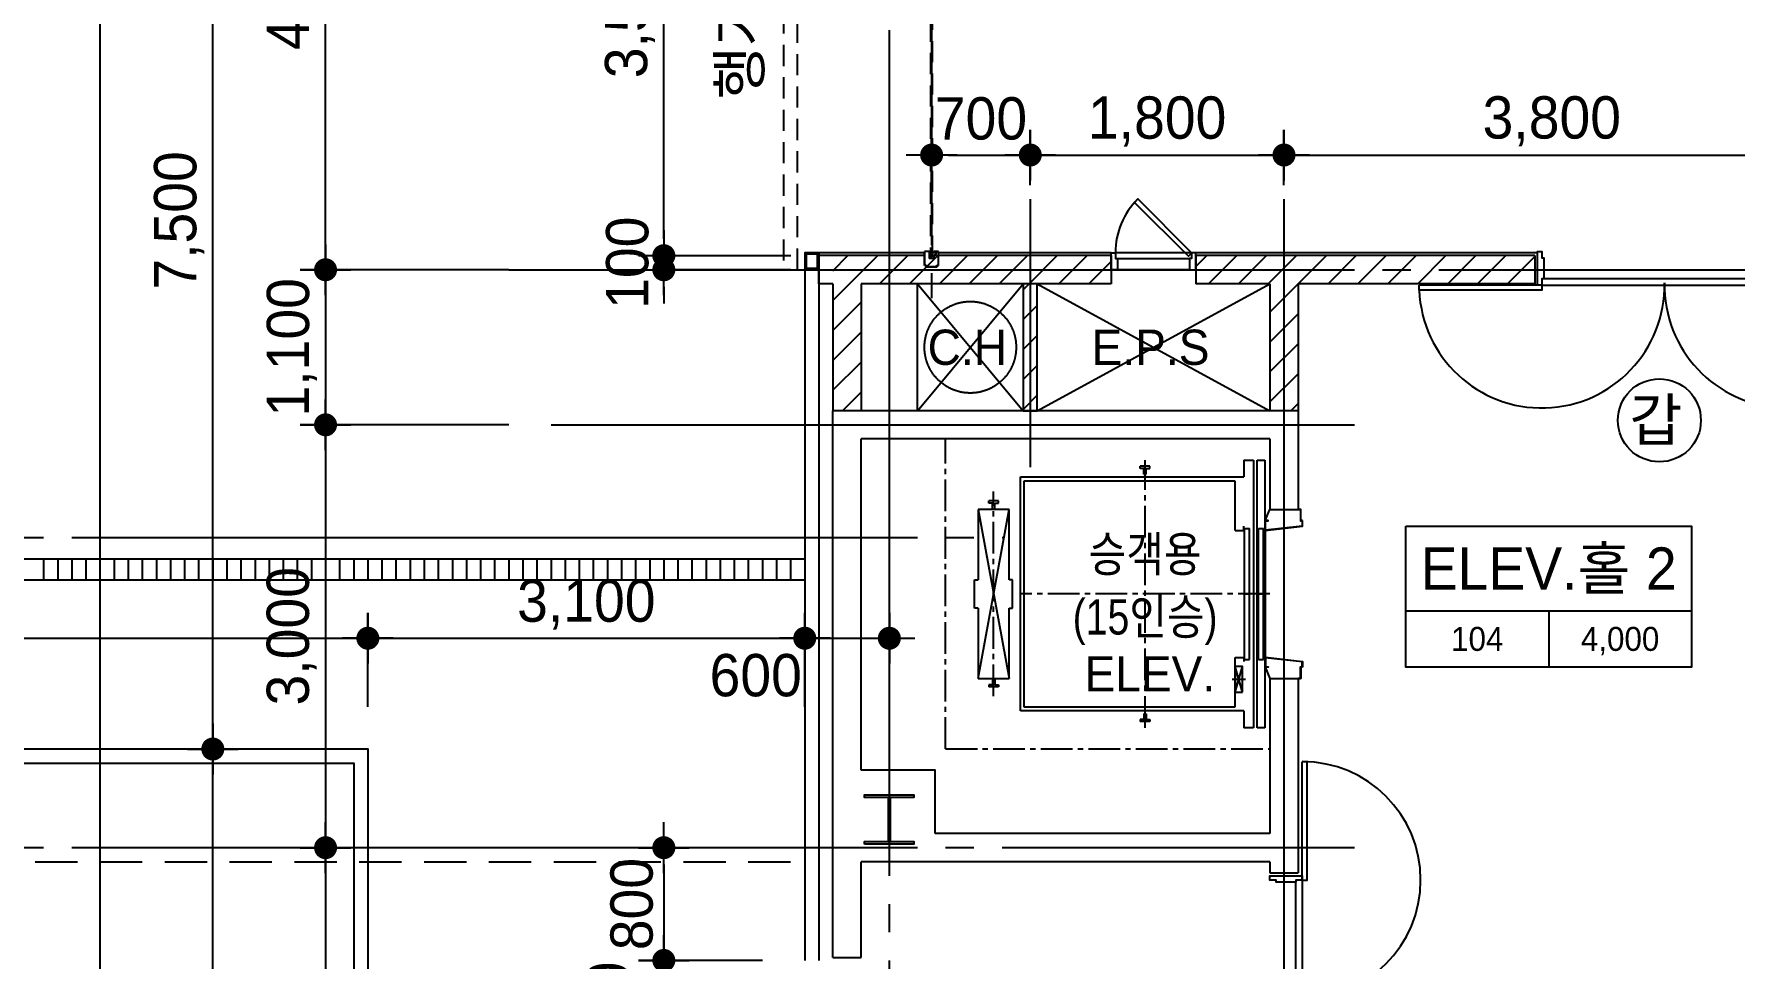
# Model space of a CAD drawing. Extents: x 13990145 to 14069640, y -1806033 to -1750552.
# Drawn here: x 13999372 to 14011440, y -1784119 to -1777556 of the extents above; entities that cross this region are included whole.
import ezdxf
from ezdxf.enums import TextEntityAlignment as Align

# ---------------------------------------------------------------- set-up
doc = ezdxf.new("R2010")
doc.units = 0
doc.header["$LTSCALE"] = 100
doc.header["$MEASUREMENT"] = 0
doc.header["$PDSIZE"] = -10
for name, pattern in [('CEN', [66, 60, -2, 2, -2]), ('CENTER2', [1.125, 0.75, -0.125, 0.125, -0.125]), ('HID', [2.3, 1.5, -0.8])]:
    doc.linetypes.add(name, pattern=pattern)
doc.layers.get('0').update_dxf_attribs({"linetype": 'CONTINUOUS'})
doc.layers.get('Defpoints').update_dxf_attribs({"linetype": 'CONTINUOUS'})
for name, color, linetype in [('0-캐노피', 6, 'CONTINUOUS'), ('4WID', 4, 'CONTINUOUS'), ('8', 8, 'CONTINUOUS'), ('CEN', 1, 'CEN'), ('COL', 2, 'CONTINUOUS'), ('col2', 3, 'CONTINUOUS'), ('DIM', 7, 'CONTINUOUS'), ('EL-1', 4, 'CONTINUOUS'), ('EL8', 8, 'CONTINUOUS'), ('elev', 7, 'CONTINUOUS'), ('FIN', 5, 'CONTINUOUS'), ('HAT', 5, 'CONTINUOUS'), ('HOISTWAY', 9, 'CONTINUOUS'), ('open-tr', 9, 'CONTINUOUS'), ('TEXT', 2, 'CONTINUOUS'), ('TEXT1', 7, 'CONTINUOUS'), ('WALL', 2, 'CONTINUOUS'), ('WALL-1', 7, 'CONTINUOUS'), ('WALLBR', 3, 'CONTINUOUS'), ('WID', 4, 'CONTINUOUS'), ('WINE', 8, 'CONTINUOUS'), ('지시선', 7, 'CONTINUOUS')]:
    doc.layers.add(name, color=color, linetype=linetype)
doc.styles.add('HY울를도M', font='HYWULM.TTF')
doc.styles.add('굴림', font='H2HDRM.TTF')
doc.dimstyles.new('DIM100', dxfattribs={"dimtxt": 300, "dimasz": 120, "dimexe": 1, "dimexo": 100, "dimgap": 60, "dimtad": 1, "dimdec": 4, "dimzin": 0, "dimdsep": 46, "dimlunit": 6, "dimtxsty": '굴림', "dimblk": 'DOTT', "dimcen": 0.09, "dimadec": 0, "dimazin": 0, "dimtfac": 1, "dimtdec": 4, "dimtofl": 0, "dimtmove": 2, "dimatfit": 2, "dimldrblk": 'DOTT', "dimfxl": 1, "dimtolj": 1, "dimtzin": 0, "dimarcsym": 0})
doc.dimstyles.new('DIM50', dxfattribs={"dimscale": 50, "dimtxt": 3, "dimasz": 1.2, "dimexe": 1, "dimexo": 1, "dimgap": 0.6, "dimtad": 1, "dimdec": 4, "dimzin": 0, "dimdsep": 46, "dimlunit": 6, "dimtxsty": '굴림', "dimblk": 'DOTT', "dimcen": 0.09, "dimadec": 0, "dimazin": 0, "dimtfac": 1, "dimtdec": 4, "dimtofl": 0, "dimtmove": 2, "dimatfit": 2, "dimldrblk": 'DOTT', "dimfxl": 1, "dimtolj": 1, "dimtzin": 0, "dimarcsym": 0})
pattern_1 = [(45, (1315193.02, -3034316.96), (-106.0660172, 106.0660172), [])]

# ---------------------------------------------------------------- blocks, each defined once
blk = doc.blocks.new('DOTT')
for p, q in [((0, 1.5), (0, -1.5)), ((-1.5, 0), (1.5, 0))]:
    blk.add_line(p, q)
at = {"color": 6, "const_width": 0.68}
blk.add_lwpolyline([(-0.34, 0, 1), (0.34, 0, 1)], format="xyb", close=True, dxfattribs=at)
blk = doc.blocks.new('*D36')
at = {"layer": 'Defpoints', "color": 0, "lineweight": -3}
for p in [(13999840, -1760129), (14003040, -1760129), (14003040, -1793629)]:
    blk.add_point(p, dxfattribs=at)
at = {"layer": 'DIM', "color": 7, "lineweight": -2}
for p, q in [((14002740, -1760129), (13999740, -1760129)), ((13999840, -1793509), (13999840, -1760249)), ((14002740, -1793629), (13999740, -1793629))]:
    blk.add_line(p, q, dxfattribs=at)
at = {"layer": 'DIM', "color": 7, "lineweight": -2, "xscale": 120, "yscale": 120, "zscale": 120}
for p, rotation in [((13999840, -1760129), 90), ((13999840, -1793629), 270)]:
    blk.add_blockref('DOTT', p, dxfattribs=dict(at, rotation=rotation))
at = {"layer": 'DIM', "color": 3, "insert": (13999600, -1776879), "char_height": 300, "attachment_point": 5, "rotation": 90, "style": '굴림'}
blk.add_mtext('\\A1;33,500', dxfattribs=at)
blk = doc.blocks.new('*D40')
at = {"layer": 'Defpoints', "color": 0, "lineweight": -3}
for p in [(14000640, -1775129), (14003040, -1775129), (14001740, -1782629)]:
    blk.add_point(p, dxfattribs=at)
at = {"layer": 'DIM', "color": 7, "lineweight": -2}
for p, q in [((14002740, -1775129), (14000540, -1775129)), ((14000640, -1782509), (14000640, -1775249)), ((14001440, -1782629), (14000540, -1782629))]:
    blk.add_line(p, q, dxfattribs=at)
at = {"layer": 'DIM', "color": 7, "lineweight": -2, "xscale": 120, "yscale": 120, "zscale": 120}
for p, rotation in [((14000640, -1775129), 90), ((14000640, -1782629), 270)]:
    blk.add_blockref('DOTT', p, dxfattribs=dict(at, rotation=rotation))
at = {"layer": 'DIM', "color": 3, "insert": (14000401, -1778879), "char_height": 300, "attachment_point": 5, "rotation": 90, "style": '굴림'}
blk.add_mtext('\\A1;7,500', dxfattribs=at)
blk = doc.blocks.new('*D42')
at = {"layer": 'Defpoints', "color": 0, "lineweight": -3}
for p in [(14003040, -1783329), (14001440, -1787629), (14001740, -1787629)]:
    blk.add_point(p, dxfattribs=at)
at = {"layer": 'DIM', "color": 7, "lineweight": -2}
for p, q in [((14002740, -1783329), (14001340, -1783329)), ((14001440, -1783449), (14001440, -1787509)), ((14001440, -1787629), (14001340, -1787629))]:
    blk.add_line(p, q, dxfattribs=at)
at = {"layer": 'DIM', "color": 7, "lineweight": -2, "xscale": 120, "yscale": 120, "zscale": 120}
for p, rotation in [((14001440, -1783329), 90), ((14001440, -1787629), 270)]:
    blk.add_blockref('DOTT', p, dxfattribs=dict(at, rotation=rotation))
at = {"layer": 'DIM', "color": 3, "insert": (14001200, -1785479), "char_height": 300, "attachment_point": 5, "rotation": 90, "style": '굴림'}
blk.add_mtext('\\A1;4,300', dxfattribs=at)
blk = doc.blocks.new('*D47')
at = {"layer": 'Defpoints', "color": 0, "lineweight": -3}
for p in [(14003040, -1780329), (14001440, -1783329), (14003040, -1783329)]:
    blk.add_point(p, dxfattribs=at)
at = {"layer": 'DIM', "color": 7, "lineweight": -2}
for p, q in [((14002740, -1780329), (14001340, -1780329)), ((14001440, -1780449), (14001440, -1783209)), ((14002740, -1783329), (14001340, -1783329))]:
    blk.add_line(p, q, dxfattribs=at)
at = {"layer": 'DIM', "color": 7, "lineweight": -2, "xscale": 120, "yscale": 120, "zscale": 120}
for p, rotation in [((14001440, -1780329), 90), ((14001440, -1783329), 270)]:
    blk.add_blockref('DOTT', p, dxfattribs=dict(at, rotation=rotation))
at = {"layer": 'DIM', "color": 3, "insert": (14001200, -1781829), "char_height": 300, "attachment_point": 5, "rotation": 90, "style": '굴림'}
blk.add_mtext('\\A1;3,000', dxfattribs=at)
blk = doc.blocks.new('*D67')
at = {"layer": 'Defpoints', "color": 0, "lineweight": -3}
for p in [(14001440, -1775129), (14003040, -1775129), (14003040, -1779229)]:
    blk.add_point(p, dxfattribs=at)
at = {"layer": 'DIM', "color": 7, "lineweight": -2}
for p, q in [((14002740, -1775129), (14001340, -1775129)), ((14001440, -1779109), (14001440, -1775249)), ((14002740, -1779229), (14001340, -1779229))]:
    blk.add_line(p, q, dxfattribs=at)
at = {"layer": 'DIM', "color": 7, "lineweight": -2, "xscale": 120, "yscale": 120, "zscale": 120}
for p, rotation in [((14001440, -1775129), 90), ((14001440, -1779229), 270)]:
    blk.add_blockref('DOTT', p, dxfattribs=dict(at, rotation=rotation))
at = {"layer": 'DIM', "color": 3, "insert": (14001201, -1777179), "char_height": 300, "attachment_point": 5, "rotation": 90, "style": '굴림'}
blk.add_mtext('\\A1;4,100', dxfattribs=at)
blk = doc.blocks.new('*D68')
at = {"layer": 'Defpoints', "color": 0, "lineweight": -3}
for p in [(14003040, -1779229), (14001440, -1780329), (14003040, -1780329)]:
    blk.add_point(p, dxfattribs=at)
at = {"layer": 'DIM', "color": 7, "lineweight": -2}
for p, q in [((14002740, -1779229), (14001340, -1779229)), ((14001440, -1779349), (14001440, -1780209)), ((14002740, -1780329), (14001340, -1780329))]:
    blk.add_line(p, q, dxfattribs=at)
at = {"layer": 'DIM', "color": 7, "lineweight": -2, "xscale": 120, "yscale": 120, "zscale": 120}
for p, rotation in [((14001440, -1779229), 90), ((14001440, -1780329), 270)]:
    blk.add_blockref('DOTT', p, dxfattribs=dict(at, rotation=rotation))
at = {"layer": 'DIM', "color": 3, "insert": (14001201, -1779779), "char_height": 300, "attachment_point": 5, "rotation": 90, "style": '굴림'}
blk.add_mtext('\\A1;1,100', dxfattribs=at)
blk = doc.blocks.new('승객용15인승')
at = {"layer": 'elev', "color": 4, "ltscale": 5}
for p, q in [((-90, -1550), (-90, 350)), ((-90, 350), (-35, 350)), ((-35, 350), (-35, -600)), ((-80, -1065), (-80, -135)), ((-80, -135), (-45, -135)), ((-45, -1065), (-45, -135)), ((-90, -600), (-45, -600)), ((-35, -600), (-35, -1550)), ((-80, -1065), (-45, -1065)), ((-35, -1550), (-90, -1550))]:
    blk.add_line(p, q, dxfattribs=at)
at = {"layer": 'elev', "color": 8, "ltscale": 5}
for p, q in [((-1994, 44), (-1994, 60)), ((-1926, 60), (-1994, 60)), ((-1968, 44), (-1994, 44)), ((-1968, 0), (-1968, 44)), ((-1952, 0), (-1952, 44)), ((-1952, 44), (-1926, 44)), ((-1926, 44), (-1926, 60)), ((-2070, 0), (-1850, -1200)), ((-2070, -1200), (-1850, 0)), ((-2070, 0), (-2070, -500)), ((-1850, 0), (-2070, 0)), ((-1850, -500), (-1850, 0)), ((-2095, -700), (-2095, -500)), ((-2095, -500), (-2070, -500)), ((-1825, -500), (-1850, -500)), ((-1825, -700), (-1825, -500)), ((-2070, -700), (-2095, -700)), ((-2070, -700), (-2070, -1200)), ((-1850, -1200), (-1850, -700)), ((-1850, -700), (-1825, -700)), ((-2070, -1200), (-1850, -1200)), ((-1968, -1200), (-1968, -1244)), ((-1952, -1200), (-1952, -1244)), ((-1994, -1244), (-1994, -1260)), ((-1968, -1244), (-1994, -1244)), ((-1926, -1260), (-1994, -1260)), ((-1952, -1244), (-1926, -1244)), ((-1926, -1244), (-1926, -1260))]:
    blk.add_line(p, q, dxfattribs=at)
at = {"layer": 'HOISTWAY', "ltscale": 5}
for p, q in [((-919, 290), (-919, 306)), ((-851, 306), (-919, 306)), ((-893, 290), (-919, 290)), ((-893, 250), (-893, 290)), ((-893, 250), (-877, 250)), ((-877, 290), (-851, 290)), ((-877, 250), (-877, 290)), ((-851, 290), (-851, 306)), ((-185, 350), (-185, 230)), ((-185, 350), (-115, 350)), ((-115, 350), (-115, -1550)), ((-1770, 230), (-185, 230)), ((-1770, -1430), (-1770, 230)), ((-245, 200), (-1745, 200)), ((-1745, 200), (-1745, -1400)), ((-245, -150), (-245, 200)), ((-185, -150), (-185, -120)), ((-245, -150), (-185, -150)), ((-180, -1065), (-180, -135)), ((-180, -135), (-145, -135)), ((-145, -1065), (-145, -135)), ((-180, -600), (-145, -600)), ((-245, -1400), (-245, -1050)), ((-245, -1050), (-185, -1050)), ((-185, -1050), (-185, -1080)), ((-180, -1065), (-145, -1065)), ((-185, -1430), (-1770, -1430)), ((-1745, -1400), (-245, -1400)), ((-185, -1430), (-185, -1550)), ((-893, -1490), (-919, -1490)), ((-919, -1490), (-919, -1506)), ((-851, -1506), (-919, -1506)), ((-893, -1450), (-877, -1450)), ((-893, -1450), (-893, -1490)), ((-877, -1450), (-877, -1490)), ((-877, -1490), (-851, -1490)), ((-851, -1490), (-851, -1506)), ((-115, -1550), (-185, -1550))]:
    blk.add_line(p, q, dxfattribs=at)
at = {"layer": 'HOISTWAY', "color": 1, "linetype": 'CENTER2', "ltscale": 3}
for p, q in [((-885, -1550), (-885, 350)), ((-1960, -1326), (-1960, 127)), ((0, -600), (-1770, -600))]:
    blk.add_line(p, q, dxfattribs=at)
at = {"layer": 'HOISTWAY', "ltscale": 200}
for p, q in [((-268, -1206), (-172, -1206)), ((-245, -1296), (-195, -1116)), ((-195, -1296), (-245, -1116))]:
    blk.add_line(p, q, dxfattribs=at)
at = {"layer": 'HOISTWAY'}
blk.add_lwpolyline([(-195, -1296), (-195, -1116), (-245, -1116), (-245, -1296)], close=True, dxfattribs=at)
blk = doc.blocks.new('TT1')
at = {"layer": 'TEXT1'}
for p, q in [((-1013, -600), (1013, -600)), ((0, -600), (0, -1000))]:
    blk.add_line(p, q, dxfattribs=at)
blk.add_lwpolyline([(-1013, 0), (1013, 0), (1013, -1000), (-1013, -1000)], close=True, dxfattribs=at)
blk = doc.blocks.new('*D119')
at = {"layer": 'Defpoints', "color": 0, "lineweight": -3, "ltscale": 3}
for p in [(14003840, -1775629), (14004840, -1775629), (14004840, -1779129)]:
    blk.add_point(p, dxfattribs=at)
at = {"layer": 'DIM', "color": 7, "lineweight": -2, "ltscale": 3}
for p, q in [((14004740, -1775629), (14003839, -1775629)), ((14003840, -1779009), (14003840, -1775749)), ((14004740, -1779129), (14003839, -1779129))]:
    blk.add_line(p, q, dxfattribs=at)
at = {"layer": 'DIM', "color": 7, "lineweight": -2, "ltscale": 3, "xscale": 120, "yscale": 120, "zscale": 120}
for p, rotation in [((14003840, -1775629), 90), ((14003840, -1779129), 270)]:
    blk.add_blockref('DOTT', p, dxfattribs=dict(at, rotation=rotation))
at = {"layer": 'DIM', "color": 3, "ltscale": 3, "insert": (14003600, -1777379), "char_height": 300, "attachment_point": 5, "rotation": 90, "style": '굴림'}
blk.add_mtext('\\A1;3,500', dxfattribs=at)
blk = doc.blocks.new('*D120')
at = {"layer": 'Defpoints', "color": 0, "lineweight": -3, "ltscale": 3}
for p in [(14003840, -1779129), (14004840, -1779129), (14004840, -1779229)]:
    blk.add_point(p, dxfattribs=at)
at = {"layer": 'DIM', "color": 7, "lineweight": -2, "ltscale": 3}
for p, q in [((14003840, -1779009), (14003840, -1778889)), ((14004740, -1779129), (14003839, -1779129)), ((14004740, -1779229), (14003839, -1779229)), ((14003840, -1779349), (14003840, -1779469))]:
    blk.add_line(p, q, dxfattribs=at)
at = {"layer": 'DIM', "color": 7, "lineweight": -2, "ltscale": 3, "xscale": 120, "yscale": 120, "zscale": 120}
for p, rotation in [((14003840, -1779129), 270), ((14003840, -1779229), 90)]:
    blk.add_blockref('DOTT', p, dxfattribs=dict(at, rotation=rotation))
at = {"layer": 'DIM', "color": 3, "ltscale": 3, "insert": (14003582, -1779179), "char_height": 300, "attachment_point": 5, "rotation": 90, "style": '굴림'}
blk.add_mtext('\\A1;100', dxfattribs=at)
blk = doc.blocks.new('*D122')
at = {"layer": 'Defpoints', "color": 0, "lineweight": -3}
for p in [(14004840, -1784129), (14003840, -1785129), (14004840, -1785129)]:
    blk.add_point(p, dxfattribs=at)
at = {"layer": 'DIM', "color": 7, "lineweight": -2}
for p, q in [((14004540, -1784129), (14003740, -1784129)), ((14003840, -1784249), (14003840, -1785009)), ((14004540, -1785129), (14003740, -1785129))]:
    blk.add_line(p, q, dxfattribs=at)
at = {"layer": 'DIM', "color": 7, "lineweight": -2, "xscale": 120, "yscale": 120, "zscale": 120}
for p, rotation in [((14003840, -1784129), 90), ((14003840, -1785129), 270)]:
    blk.add_blockref('DOTT', p, dxfattribs=dict(at, rotation=rotation))
at = {"layer": 'DIM', "color": 3, "insert": (14003471, -1784629), "char_height": 300, "attachment_point": 5, "rotation": 90, "style": '굴림'}
blk.add_mtext('\\A1;1,000', dxfattribs=at)
blk = doc.blocks.new('*D126')
at = {"layer": 'Defpoints', "color": 0, "lineweight": -3}
for p in [(14004840, -1783329), (14003840, -1784129), (14004840, -1784129)]:
    blk.add_point(p, dxfattribs=at)
at = {"layer": 'DIM', "color": 7, "lineweight": -2}
for p, q in [((14004540, -1783329), (14003740, -1783329)), ((14003840, -1783449), (14003840, -1784009)), ((14004540, -1784129), (14003740, -1784129))]:
    blk.add_line(p, q, dxfattribs=at)
at = {"layer": 'DIM', "color": 7, "lineweight": -2, "xscale": 120, "yscale": 120, "zscale": 120}
for p, rotation in [((14003840, -1783329), 90), ((14003840, -1784129), 270)]:
    blk.add_blockref('DOTT', p, dxfattribs=dict(at, rotation=rotation))
at = {"layer": 'DIM', "color": 3, "insert": (14003613, -1783729), "char_height": 300, "attachment_point": 5, "rotation": 90, "style": '굴림'}
blk.add_mtext('\\A1;800', dxfattribs=at)
blk = doc.blocks.new('*D146')
at = {"layer": 'Defpoints', "color": 0, "lineweight": -3, "ltscale": 3}
for p in [(14006440, -1778415), (14005740, -1778729), (14006440, -1778729)]:
    blk.add_point(p, dxfattribs=at)
at = {"layer": 'DIM', "color": 7, "lineweight": -2, "ltscale": 3}
for p, q in [((14005740, -1778629), (14005740, -1778414)), ((14005860, -1778415), (14006320, -1778415)), ((14006440, -1778629), (14006440, -1778414))]:
    blk.add_line(p, q, dxfattribs=at)
at = {"layer": 'DIM', "color": 7, "lineweight": -2, "ltscale": 3, "xscale": 120, "yscale": 120, "zscale": 120, "rotation": 180}
blk.add_blockref('DOTT', (14005740, -1778415), dxfattribs=at)
at = {"layer": 'DIM', "color": 7, "lineweight": -2, "ltscale": 3, "xscale": 120, "yscale": 120, "zscale": 120}
blk.add_blockref('DOTT', (14006440, -1778415), dxfattribs=at)
at = {"layer": 'DIM', "color": 3, "ltscale": 3, "insert": (14006090, -1778157), "char_height": 300, "attachment_point": 5, "style": '굴림'}
blk.add_mtext('\\A1;700', dxfattribs=at)
blk = doc.blocks.new('*D147')
at = {"layer": 'Defpoints', "color": 0, "lineweight": -3, "ltscale": 3}
for p in [(14008240, -1778415), (14006440, -1778729), (14008240, -1778729)]:
    blk.add_point(p, dxfattribs=at)
at = {"layer": 'DIM', "color": 7, "lineweight": -2, "ltscale": 3}
for p, q in [((14006440, -1778629), (14006440, -1778414)), ((14006560, -1778415), (14008120, -1778415)), ((14008240, -1778629), (14008240, -1778414))]:
    blk.add_line(p, q, dxfattribs=at)
at = {"layer": 'DIM', "color": 7, "lineweight": -2, "ltscale": 3, "xscale": 120, "yscale": 120, "zscale": 120, "rotation": 180}
blk.add_blockref('DOTT', (14006440, -1778415), dxfattribs=at)
at = {"layer": 'DIM', "color": 7, "lineweight": -2, "ltscale": 3, "xscale": 120, "yscale": 120, "zscale": 120}
blk.add_blockref('DOTT', (14008240, -1778415), dxfattribs=at)
at = {"layer": 'DIM', "color": 3, "ltscale": 3, "insert": (14007340, -1778177), "char_height": 300, "attachment_point": 5, "style": '굴림'}
blk.add_mtext('\\A1;1,800', dxfattribs=at)
blk = doc.blocks.new('D600')
at = {"layer": 'WID'}
for p, q in [((0, -255), (0, 255)), ((80, 255), (80, -255)), ((120, -270), (120, 270))]:
    blk.add_line(p, q, dxfattribs=at)
for points in [[(90, 300), (120, 300), (120, 270), (80, 270), (80, 255), (0, 255), (0, 270), (0, 270), (0, 300), (90, 300)], [(120, -270), (97, -247), (478, 135), (502, 112)], [(90, -300), (120, -300), (120, -270), (80, -270), (80, -255), (0, -255), (0, -270), (0, -270), (0, -300), (90, -300)]]:
    blk.add_lwpolyline(points, dxfattribs=at)
blk.add_lwpolyline([(120, -270), (502, 112, 0.198912), (120, 270, 0.198912)], format="xyb", dxfattribs=at)
blk = doc.blocks.new('*D192')
at = {"layer": 'Defpoints', "color": 0, "lineweight": -3, "ltscale": 3}
for p in [(14012040, -1778415), (14008240, -1778729), (14012040, -1778729)]:
    blk.add_point(p, dxfattribs=at)
at = {"layer": 'DIM', "color": 7, "lineweight": -2, "ltscale": 3}
for p, q in [((14008240, -1778629), (14008240, -1778414)), ((14008360, -1778415), (14011920, -1778415)), ((14012040, -1778629), (14012040, -1778414))]:
    blk.add_line(p, q, dxfattribs=at)
at = {"layer": 'DIM', "color": 7, "lineweight": -2, "ltscale": 3, "xscale": 120, "yscale": 120, "zscale": 120, "rotation": 180}
blk.add_blockref('DOTT', (14008240, -1778415), dxfattribs=at)
at = {"layer": 'DIM', "color": 7, "lineweight": -2, "ltscale": 3, "xscale": 120, "yscale": 120, "zscale": 120}
blk.add_blockref('DOTT', (14012040, -1778415), dxfattribs=at)
at = {"layer": 'DIM', "color": 3, "ltscale": 3, "insert": (14010140, -1778176), "char_height": 300, "attachment_point": 5, "style": '굴림'}
blk.add_mtext('\\A1;3,800', dxfattribs=at)
blk = doc.blocks.new('*D255')
at = {"layer": 'Defpoints', "color": 0, "lineweight": -3}
for p in [(14000640, -1782629), (14001740, -1782629), (14001620, -1787629)]:
    blk.add_point(p, dxfattribs=at)
at = {"layer": 'DIM', "color": 7, "lineweight": -2}
for p, q in [((14001440, -1782629), (14000540, -1782629)), ((14000640, -1787509), (14000640, -1782749)), ((14001320, -1787629), (14000540, -1787629))]:
    blk.add_line(p, q, dxfattribs=at)
at = {"layer": 'DIM', "color": 7, "lineweight": -2, "xscale": 120, "yscale": 120, "zscale": 120}
for p, rotation in [((14000640, -1782629), 90), ((14000640, -1787629), 270)]:
    blk.add_blockref('DOTT', p, dxfattribs=dict(at, rotation=rotation))
at = {"layer": 'DIM', "color": 3, "insert": (14000401, -1785129), "char_height": 300, "attachment_point": 5, "rotation": 90, "style": '굴림'}
blk.add_mtext('\\A1;5,000', dxfattribs=at)
blk = doc.blocks.new('*D256')
at = {"layer": 'Defpoints', "color": 0, "lineweight": -3}
for p in [(14001740, -1781843), (13993040, -1781880), (14001740, -1782629)]:
    blk.add_point(p, dxfattribs=at)
at = {"layer": 'DIM', "color": 7, "lineweight": -2}
for p, q in [((13993040, -1781580), (13993040, -1781743)), ((13993160, -1781843), (14001620, -1781843)), ((14001740, -1782329), (14001740, -1781743))]:
    blk.add_line(p, q, dxfattribs=at)
at = {"layer": 'DIM', "color": 7, "lineweight": -2, "xscale": 120, "yscale": 120, "zscale": 120, "rotation": 180}
blk.add_blockref('DOTT', (13993040, -1781843), dxfattribs=at)
at = {"layer": 'DIM', "color": 7, "lineweight": -2, "xscale": 120, "yscale": 120, "zscale": 120}
blk.add_blockref('DOTT', (14001740, -1781843), dxfattribs=at)
at = {"layer": 'DIM', "color": 3, "insert": (13997390, -1781604), "char_height": 300, "attachment_point": 5, "style": '굴림'}
blk.add_mtext('\\A1;8,700', dxfattribs=at)
blk = doc.blocks.new('*D257')
at = {"layer": 'Defpoints', "color": 0, "lineweight": -3}
for p in [(14004840, -1781843), (14001740, -1782629), (14004840, -1782629)]:
    blk.add_point(p, dxfattribs=at)
at = {"layer": 'DIM', "color": 7, "lineweight": -2}
for p, q in [((14001740, -1782329), (14001740, -1781743)), ((14001860, -1781843), (14004720, -1781843)), ((14004840, -1782329), (14004840, -1781743))]:
    blk.add_line(p, q, dxfattribs=at)
at = {"layer": 'DIM', "color": 7, "lineweight": -2, "xscale": 120, "yscale": 120, "zscale": 120, "rotation": 180}
blk.add_blockref('DOTT', (14001740, -1781843), dxfattribs=at)
at = {"layer": 'DIM', "color": 7, "lineweight": -2, "xscale": 120, "yscale": 120, "zscale": 120}
blk.add_blockref('DOTT', (14004840, -1781843), dxfattribs=at)
at = {"layer": 'DIM', "color": 3, "insert": (14003290, -1781604), "char_height": 300, "attachment_point": 5, "style": '굴림'}
blk.add_mtext('\\A1;3,100', dxfattribs=at)
blk = doc.blocks.new('*D258')
at = {"layer": 'Defpoints', "color": 0, "lineweight": -3}
for p in [(14005440, -1781843), (14004840, -1782329), (14005440, -1782629)]:
    blk.add_point(p, dxfattribs=at)
at = {"layer": 'DIM', "color": 7, "lineweight": -2}
for p, q in [((14004840, -1782029), (14004840, -1781743)), ((14004960, -1781843), (14005320, -1781843)), ((14005440, -1782329), (14005440, -1781743))]:
    blk.add_line(p, q, dxfattribs=at)
at = {"layer": 'DIM', "color": 7, "lineweight": -2, "xscale": 120, "yscale": 120, "zscale": 120, "rotation": 180}
blk.add_blockref('DOTT', (14004840, -1781843), dxfattribs=at)
at = {"layer": 'DIM', "color": 7, "lineweight": -2, "xscale": 120, "yscale": 120, "zscale": 120}
blk.add_blockref('DOTT', (14005440, -1781843), dxfattribs=at)
at = {"layer": 'DIM', "color": 3, "insert": (14004492, -1782107), "char_height": 300, "attachment_point": 5, "style": '굴림'}
blk.add_mtext('\\A1;600', dxfattribs=at)

msp = doc.modelspace()

# ---------------------------------------------------------------- hatches: boundary and pattern name
at = {"layer": 'HAT', "lineweight": -3, "ltscale": 200}
h = msp.add_hatch(dxfattribs=at)
h.set_pattern_fill('_USER,N', color=256, scale=150, angle=45, style=0, pattern_type=0)
h.set_pattern_definition(pattern_1)
h.paths.add_polyline_path([(14005039.53431, -1779128.57588), (14007014.53431, -1779128.57588), (14007014.53431, -1779328.57588), (14005239.53431, -1779328.57588), (14005239.53431, -1780228.57588), (14005039.53431, -1780228.57588), (14005039.53431, -1779128.57588)])
h = msp.add_hatch(dxfattribs=at)
h.set_pattern_fill('_USER,N', color=256, scale=150, angle=45, style=0, pattern_type=0)
h.set_pattern_definition(pattern_1)
h.paths.add_polyline_path([(14007614.53431, -1779128.57588), (14007614.53431, -1779328.57588), (14008139.53431, -1779328.57588), (14008139.53431, -1780228.57588), (14008339.53431, -1780228.57588), (14008339.53431, -1779328.57588), (14010019.53431, -1779328.57588), (14010019.53431, -1779128.57588)])
h = msp.add_hatch(dxfattribs=at)
h.set_pattern_fill('_USER,N', color=256, scale=150, angle=45, style=0, pattern_type=0)
h.set_pattern_definition(pattern_1)
h.paths.add_polyline_path([(14006389.53431, -1780228.57588), (14006489.53431, -1780228.57588), (14006489.53431, -1779328.57588), (14006389.53431, -1779328.57588)])

# ---------------------------------------------------------------- linework, layer by layer
at = {"layer": '0-캐노피', "color": 6, "linetype": 'HID', "ltscale": 2}
msp.add_line((13992939.53431, -1783428.57588), (14004839.53431, -1783428.57588), dxfattribs=at)
at = {"layer": '4WID', "lineweight": -3, "ltscale": 200}
for p, q in [((13999439.53431, -1781278.57588), (13999439.53431, -1781428.57588)), ((13999539.53431, -1781278.57588), (13999539.53431, -1781428.57588)), ((13999539.53431, -1781278.57588), (13999539.53431, -1781428.57588)), ((13999639.53431, -1781278.57588), (13999639.53431, -1781428.57588)), ((13999739.53431, -1781278.57588), (13999739.53431, -1781428.57588)), ((13999839.53431, -1781278.57588), (13999839.53431, -1781428.57588)), ((13999939.53431, -1781278.57588), (13999939.53431, -1781428.57588)), ((14000039.53431, -1781278.57588), (14000039.53431, -1781428.57588)), ((14000139.53431, -1781278.57588), (14000139.53431, -1781428.57588)), ((14000239.53431, -1781278.57588), (14000239.53431, -1781428.57588)), ((14000239.53431, -1781278.57588), (14000239.53431, -1781428.57588)), ((14000339.53431, -1781278.57588), (14000339.53431, -1781428.57588)), ((14000339.53431, -1781278.57588), (14000339.53431, -1781428.57588)), ((14000439.53431, -1781278.57588), (14000439.53431, -1781428.57588)), ((14000539.53431, -1781278.57588), (14000539.53431, -1781428.57588)), ((14000639.53431, -1781278.57588), (14000639.53431, -1781428.57588)), ((14000639.53431, -1781278.57588), (14000639.53431, -1781428.57588)), ((14000739.53431, -1781278.57588), (14000739.53431, -1781428.57588)), ((14000839.53431, -1781278.57588), (14000839.53431, -1781428.57588)), ((14000939.53431, -1781278.57588), (14000939.53431, -1781428.57588)), ((14001039.53431, -1781278.57588), (14001039.53431, -1781428.57588)), ((14001139.53431, -1781278.57588), (14001139.53431, -1781428.57588)), ((14001239.53431, -1781278.57588), (14001239.53431, -1781428.57588)), ((14001339.53431, -1781278.57588), (14001339.53431, -1781428.57588)), ((14001339.53431, -1781278.57588), (14001339.53431, -1781428.57588)), ((14001439.53431, -1781278.57588), (14001439.53431, -1781428.57588)), ((14001439.53431, -1781278.57588), (14001439.53431, -1781428.57588)), ((14001539.53431, -1781278.57588), (14001539.53431, -1781428.57588)), ((14001639.53431, -1781278.57588), (14001639.53431, -1781428.57588)), ((14001739.53431, -1781278.57588), (14001739.53431, -1781428.57588)), ((14001739.53431, -1781278.57588), (14001739.53431, -1781428.57588)), ((14001839.53431, -1781278.57588), (14001839.53431, -1781428.57588)), ((14001939.53431, -1781278.57588), (14001939.53431, -1781428.57588)), ((14002039.53431, -1781278.57588), (14002039.53431, -1781428.57588)), ((14002139.53431, -1781278.57588), (14002139.53431, -1781428.57588)), ((14002239.53431, -1781278.57588), (14002239.53431, -1781428.57588)), ((14002339.53431, -1781278.57588), (14002339.53431, -1781428.57588)), ((14002439.53431, -1781278.57588), (14002439.53431, -1781428.57588)), ((14002439.53431, -1781278.57588), (14002439.53431, -1781428.57588)), ((14002539.53431, -1781278.57588), (14002539.53431, -1781428.57588)), ((14002539.53431, -1781278.57588), (14002539.53431, -1781428.57588)), ((14002639.53431, -1781278.57588), (14002639.53431, -1781428.57588)), ((14002739.53431, -1781278.57588), (14002739.53431, -1781428.57588)), ((14002839.53431, -1781278.57588), (14002839.53431, -1781428.57588)), ((14002839.53431, -1781278.57588), (14002839.53431, -1781428.57588)), ((14002939.53431, -1781278.57588), (14002939.53431, -1781428.57588)), ((14003039.53431, -1781278.57588), (14003039.53431, -1781428.57588)), ((14003139.53431, -1781278.57588), (14003139.53431, -1781428.57588)), ((14003239.53431, -1781278.57588), (14003239.53431, -1781428.57588)), ((14003339.53431, -1781278.57588), (14003339.53431, -1781428.57588)), ((14003439.53431, -1781278.57588), (14003439.53431, -1781428.57588)), ((14003539.53431, -1781278.57588), (14003539.53431, -1781428.57588)), ((14003539.53431, -1781278.57588), (14003539.53431, -1781428.57588)), ((14003639.53431, -1781278.57588), (14003639.53431, -1781428.57588)), ((14003639.53431, -1781278.57588), (14003639.53431, -1781428.57588)), ((14003739.53431, -1781278.57588), (14003739.53431, -1781428.57588)), ((14003839.53431, -1781278.57588), (14003839.53431, -1781428.57588)), ((14003939.53431, -1781278.57588), (14003939.53431, -1781428.57588)), ((14003939.53431, -1781278.57588), (14003939.53431, -1781428.57588)), ((14004039.53431, -1781278.57588), (14004039.53431, -1781428.57588)), ((14004139.53431, -1781278.57588), (14004139.53431, -1781428.57588)), ((14004239.53431, -1781278.57588), (14004239.53431, -1781428.57588)), ((14004339.53431, -1781278.57588), (14004339.53431, -1781428.57588)), ((14004439.53431, -1781278.57588), (14004439.53431, -1781428.57588)), ((14004539.53431, -1781278.57588), (14004539.53431, -1781428.57588)), ((14004639.53431, -1781278.57588), (14004639.53431, -1781428.57588)), ((14004639.53431, -1781278.57588), (14004639.53431, -1781428.57588)), ((14004739.53431, -1781278.57588), (14004739.53431, -1781428.57588)), ((14004839.53431, -1781278.57588), (14004839.53431, -1781428.57588))]:
    msp.add_line(p, q, dxfattribs=at)
for points in [[(14004939.53431, -1779108.57588), (14004839.53431, -1779108.57588), (14004839.53431, -1779228.57588), (14004939.53431, -1779228.57588)], [(14004929.53431, -1779118.57588), (14004849.53431, -1779118.57588), (14004849.53431, -1779218.57588), (14004929.53431, -1779218.57588)]]:
    msp.add_lwpolyline(points, close=True, dxfattribs=at)
msp.add_lwpolyline([(13993039.53431, -1782628.57588), (14001739.53431, -1782628.57588), (14001739.53431, -1787628.57588)], dxfattribs=at)
at = {"layer": '4WID', "color": 9, "lineweight": -3, "ltscale": 200}
msp.add_lwpolyline([(13993039.53431, -1782628.57588), (13993039.53431, -1782728.57588), (14001639.53431, -1782728.57588), (14001639.53431, -1787628.57588), (14001739.53431, -1787628.57588)], dxfattribs=at)
at = {"layer": '8'}
for p, q in [((14008106.53431, -1781078.57588), (14008106.53431, -1781978.57588)), ((14008106.53431, -1781978.57588), (14008106.53431, -1781078.57588))]:
    msp.add_line(p, q, dxfattribs=at)
at = {"layer": 'CEN', "linetype": 'CEN'}
for p, q in [((14005439.53431, -1757728.57588), (14005439.53431, -1798528.57588)), ((14005439.53431, -1757728.57588), (14005439.53431, -1797628.57588)), ((14005739.53431, -1766453.9449), (14005739.53431, -1779431.45546)), ((14006439.53431, -1778728.57588), (14006439.53431, -1780628.57588)), ((14008239.53431, -1778728.57588), (14008239.53431, -1798528.57588)), ((14002739.53431, -1779228.57588), (14015939.53431, -1779228.57588)), ((14005639.53431, -1780228.57588), (14005639.53431, -1779328.57588)), ((14005639.53431, -1780228.57588), (14006389.53431, -1779328.57588)), ((14005639.53431, -1779328.57588), (14006389.53431, -1780228.57588)), ((14006489.53431, -1780228.57588), (14008139.53431, -1779328.57588)), ((14006489.53431, -1779328.57588), (14008139.53431, -1780228.57588)), ((14003039.53431, -1780328.57588), (14008739.53431, -1780328.57588)), ((13993039.53431, -1781128.57588), (14006249.95654, -1781128.57588)), ((13993039.53431, -1783328.57588), (14008739.53431, -1783328.57588))]:
    msp.add_line(p, q, dxfattribs=at)
msp.add_circle((14006014.53431, -1779778.57588), 325, dxfattribs=at)
at = {"layer": 'COL'}
msp.add_line((14008139.53431, -1780928.57588), (14008339.53431, -1780928.57588), dxfattribs=at)
for points in [[(14005764.53431, -1783228.57588), (14005764.53431, -1782778.57588), (14005239.53431, -1782778.57588)], [(14005039.53431, -1784108.57588), (14005239.53431, -1784108.57588)]]:
    msp.add_lwpolyline(points, dxfattribs=at)
at = {"layer": 'col2'}
msp.add_lwpolyline([(14005264.53431, -1783303.57588), (14005264.53431, -1783284.57588), (14005433.53431, -1783284.57588), (14005433.53431, -1782972.57588), (14005264.53431, -1782972.57588), (14005264.53431, -1782953.57588), (14005614.53431, -1782953.57588), (14005614.53431, -1782972.57588), (14005445.53431, -1782972.57588), (14005445.53431, -1783284.57588), (14005614.53431, -1783284.57588), (14005614.53431, -1783303.57588)], close=True, dxfattribs=at)
at = {"layer": 'EL-1'}
for p, q in [((13993039.53431, -1782628.57588), (14001739.53431, -1782628.57588)), ((14001739.53431, -1782628.57588), (14001739.53431, -1793628.57588))]:
    msp.add_line(p, q, dxfattribs=at)
at = {"layer": 'EL8', "linetype": 'HID'}
for p, q in [((14005731.98933, -1775620.84266), (14005731.98933, -1779136.3091)), ((14005746.98933, -1779136.3091), (14005746.98933, -1775620.84266))]:
    msp.add_line(p, q, dxfattribs=at)
at = {"layer": 'EL8'}
for p, q in [((14005724.28933, -1779098.57588), (14005689.48933, -1779098.57588)), ((14005689.48933, -1779198.29255), (14005689.48933, -1779098.57588)), ((14005723.00933, -1779099.85588), (14005690.76933, -1779099.85588)), ((14005690.76933, -1779197.01255), (14005690.76933, -1779099.85588)), ((14005723.00933, -1779099.85588), (14005723.00933, -1779149.97255)), ((14005755.96933, -1779149.97255), (14005723.00933, -1779149.97255)), ((14005724.28933, -1779098.57588), (14005724.28933, -1779148.69255)), ((14005754.68933, -1779148.69255), (14005724.28933, -1779148.69255)), ((14005731.98933, -1779136.3091), (14005746.98933, -1779136.3091)), ((14005754.68933, -1779098.57588), (14005754.68933, -1779113.37588)), ((14005789.48933, -1779098.57588), (14005754.68933, -1779098.57588)), ((14005755.96933, -1779113.37588), (14005754.68933, -1779113.37588)), ((14005769.40933, -1779125.69536), (14005754.68933, -1779125.69536)), ((14005754.68933, -1779125.69536), (14005754.68933, -1779148.69255)), ((14005755.96933, -1779099.85588), (14005755.96933, -1779113.37588)), ((14005788.20933, -1779099.85588), (14005755.96933, -1779099.85588)), ((14005770.68933, -1779126.97536), (14005755.96933, -1779126.97536)), ((14005755.96933, -1779126.97536), (14005755.96933, -1779149.97255)), ((14005769.40933, -1779099.85588), (14005769.40933, -1779125.69536)), ((14005788.20933, -1779101.13588), (14005770.68933, -1779101.13588)), ((14005770.68933, -1779101.13588), (14005770.68933, -1779126.97536)), ((14005788.20933, -1779197.01255), (14005788.20933, -1779099.85588)), ((14005789.48933, -1779198.29255), (14005789.48933, -1779098.57588)), ((14005700.20933, -1779198.29255), (14005689.48933, -1779198.29255)), ((14005701.48933, -1779197.01255), (14005690.76933, -1779197.01255)), ((14005700.20933, -1779207.49255), (14005700.20933, -1779198.29255)), ((14005700.20933, -1779207.49255), (14005778.8593, -1779207.49255)), ((14005701.48933, -1779206.21255), (14005701.48933, -1779197.01255)), ((14005701.48933, -1779206.21255), (14005777.5793, -1779206.21255)), ((14005777.5793, -1779197.01255), (14005788.20933, -1779197.01255)), ((14005777.5793, -1779206.21255), (14005777.5793, -1779197.01255)), ((14005778.8593, -1779198.29255), (14005789.48933, -1779198.29255)), ((14005778.8593, -1779207.49255), (14005778.8593, -1779198.29255))]:
    msp.add_line(p, q, dxfattribs=at)
at = {"layer": 'EL8', "linetype": 'HID'}
msp.add_lwpolyline([(14004689.53431, -1777403.57588), (14004689.53431, -1779228.57588), (14004789.53431, -1779228.57588), (14004789.53431, -1777403.57588)], dxfattribs=at)
at = {"layer": 'elev', "color": 8, "linetype": 'CENTER2', "ltscale": 3}
for q in [(14005839.53431, -1780428.57588), (14008139.53431, -1782628.57588)]:
    msp.add_line((14005839.53431, -1782628.57588), q, dxfattribs=at)
at = {"layer": 'elev'}
for p, q in [((14008106.53431, -1781008.57588), (14008139.53431, -1780928.57588)), ((14008106.53431, -1782048.57588), (14008139.53431, -1782128.57588))]:
    msp.add_line(p, q, dxfattribs=at)
at = {"layer": 'elev', "color": 4}
for points in [[(14008371.53431, -1781008.57588), (14008359.53431, -1781008.57588), (14008359.53431, -1780928.57588), (14008339.53431, -1780928.57588), (14008339.53431, -1780928.57588), (14008357.53431, -1780928.57588), (14008357.53431, -1781010.57588), (14008369.53431, -1781010.57588), (14008369.53431, -1781046.79165), (14008108.53431, -1781076.33401), (14008108.53431, -1781010.57588), (14008126.66145, -1781010.57588), (14008126.66145, -1781008.57588), (14008106.53431, -1781008.57588), (14008106.53431, -1781078.57588), (14008371.53431, -1781048.57588)], [(14008371.53431, -1782048.57588), (14008359.53431, -1782048.57588), (14008359.53431, -1782128.57588), (14008339.53431, -1782128.57588), (14008339.53431, -1782128.57588), (14008357.53431, -1782128.57588), (14008357.53431, -1782046.57588), (14008369.53431, -1782046.57588), (14008369.53431, -1782010.36011), (14008108.53431, -1781980.81775), (14008108.53431, -1782046.57588), (14008126.66145, -1782046.57588), (14008126.66145, -1782048.57588), (14008106.53431, -1782048.57588), (14008106.53431, -1781978.57588), (14008371.53431, -1782008.57588)]]:
    msp.add_lwpolyline(points, close=True, dxfattribs=at)
at = {"layer": 'FIN'}
for p, q in [((14005689.48933, -1779108.57588), (14004939.53431, -1779108.57588)), ((14007014.53431, -1779108.57588), (14005789.48933, -1779108.57588)), ((14010039.53431, -1779108.57588), (14007614.53431, -1779108.57588))]:
    msp.add_line(p, q, dxfattribs=at)
at = {"layer": 'open-tr'}
for p, q in [((13993539.53431, -1781278.57588), (14004839.53431, -1781278.57588)), ((13993689.53431, -1781428.57588), (14004839.53431, -1781428.57588))]:
    msp.add_line(p, q, dxfattribs=at)
at = {"layer": 'WALL'}
for p, q in [((14005039.53431, -1784108.57588), (14005039.53431, -1780228.57588)), ((14008339.53431, -1780228.57588), (14005039.53431, -1780228.57588)), ((14008339.53431, -1780228.57588), (14008339.53431, -1780928.57588)), ((14005239.53431, -1782778.57588), (14005239.53431, -1780428.57588)), ((14008139.53431, -1780428.57588), (14005239.53431, -1780428.57588)), ((14008139.53431, -1780428.57588), (14008139.53431, -1780928.57588)), ((14008139.53431, -1782128.57588), (14008139.53431, -1783228.57588)), ((14008139.53431, -1782128.57588), (14008339.53431, -1782128.57588)), ((14008339.53431, -1782128.57588), (14008339.53431, -1783508.57588)), ((14008139.53431, -1783228.57588), (14005764.53431, -1783228.57588)), ((14005239.53431, -1784108.57588), (14005239.53431, -1783428.57588)), ((14008139.53431, -1783428.57588), (14005239.53431, -1783428.57588)), ((14008139.53431, -1783428.57588), (14008139.53431, -1783508.57588)), ((14008139.53431, -1783508.57588), (14008339.53431, -1783508.57588))]:
    msp.add_line(p, q, dxfattribs=at)
at = {"layer": 'WALL-1', "color": 4}
for p, q in [((14004839.53431, -1779108.57588), (14004939.53431, -1779108.57588)), ((14004839.53431, -1779108.57588), (14004839.53431, -1784128.57588)), ((14004939.53431, -1779108.57588), (14004939.53431, -1784128.57588))]:
    msp.add_line(p, q, dxfattribs=at)
at = {"layer": 'WALLBR'}
for p, q in [((14005689.48933, -1779128.57588), (14004939.53431, -1779128.57588)), ((14004939.53431, -1779328.57588), (14004939.53431, -1779128.57588)), ((14007014.53431, -1779128.57588), (14005789.48933, -1779128.57588)), ((14007014.53431, -1779128.57588), (14007014.53431, -1779328.57588)), ((14008339.53431, -1779128.57588), (14007614.53431, -1779128.57588)), ((14007614.53431, -1779128.57588), (14007614.53431, -1779328.57588)), ((14010019.53431, -1779128.57588), (14008339.53431, -1779128.57588)), ((14010019.53431, -1779128.57588), (14010019.53431, -1779328.57588)), ((14005039.53431, -1779328.57588), (14004939.53431, -1779328.57588)), ((14005039.53431, -1779328.57588), (14005039.53431, -1780228.57588)), ((14007014.53431, -1779328.57588), (14005239.53431, -1779328.57588)), ((14005239.53431, -1779328.57588), (14005239.53431, -1780228.57588)), ((14008139.53431, -1779328.57588), (14007614.53431, -1779328.57588)), ((14008139.53431, -1779328.57588), (14008139.53431, -1780228.57588)), ((14008339.53431, -1779328.57588), (14008339.53431, -1780228.57588)), ((14010019.53431, -1779328.57588), (14008339.53431, -1779328.57588))]:
    msp.add_line(p, q, dxfattribs=at)
msp.add_lwpolyline([(14006389.53431, -1780228.57588), (14006489.53431, -1780228.57588), (14006489.53431, -1779328.57588), (14006389.53431, -1779328.57588)], close=True, dxfattribs=at)
at = {"layer": 'WID'}
for points in [[(14010039.53431, -1779308.57588), (14010039.53431, -1779098.57588), (14010069.53431, -1779098.57588), (14010069.53431, -1779143.57588), (14010084.53431, -1779143.57588), (14010084.53431, -1779293.57588), (14010069.53431, -1779293.57588), (14010069.53431, -1779338.57588), (14010039.53431, -1779338.57588), (14010039.53431, -1779308.57588)], [(14010069.53431, -1779338.57588), (14010069.53431, -1779373.57588), (14009199.2437, -1779373.57588), (14009199.2437, -1779338.57588)], [(14010069.53431, -1779338.57588), (14009199.2437, -1779338.57588)], [(14008369.53431, -1783558.57588), (14008404.53431, -1783558.57588), (14008404.53431, -1782719.2277), (14008369.53431, -1782719.2277)], [(14008369.53431, -1783558.57588), (14008369.53431, -1782719.2277)], [(14008369.53431, -1783528.57588), (14008369.53431, -1783528.57588), (14008369.53431, -1783558.57588), (14008324.53431, -1783558.57588), (14008324.53431, -1783573.57588), (14008184.53431, -1783573.57588), (14008184.53431, -1783558.57588), (14008139.53431, -1783558.57588), (14008139.53431, -1783528.57588), (14008369.53431, -1783528.57588)]]:
    msp.add_lwpolyline(points, dxfattribs=at)
for centre, radius, start, end in [((14010069.18721, -1779338.74949), 870.64034, 182.292493966, 1.057024662), ((14011810.77703, -1779338.09676), 871.23328, 178.89205271, 267.615846124), ((14008369.47826, -1783558.43646), 840.13942, 270.003822985, 89.996177122)]:
    msp.add_arc(centre, radius, start, end, dxfattribs=at)
at = {"layer": 'WINE', "lineweight": -3, "ltscale": 200}
for p, q in [((14011794.53431, -1779293.57588), (14010084.53431, -1779293.57588)), ((14010069.53431, -1779338.57588), (14011809.53431, -1779338.57588)), ((14008324.53431, -1784383.57588), (14008324.53431, -1783573.57588)), ((14008369.53431, -1783558.57588), (14008369.53431, -1784398.57588))]:
    msp.add_line(p, q, dxfattribs=at)
at = {"layer": '지시선'}
msp.add_circle((14010903.17027, -1780297.18433), 294.48376, dxfattribs=at)

# ---------------------------------------------------------------- block references
at = {"layer": 'elev'}
msp.add_blockref('승객용15인승', (14008139.53431, -1780928.57588), dxfattribs=at)
at = {"layer": 'TEXT1'}
msp.add_blockref('TT1', (14010117.80309, -1781047.83424), dxfattribs=at)
at = {"layer": 'WID', "rotation": 90}
msp.add_blockref('D600', (14007314.53431, -1779228.57588), dxfattribs=at)

# ---------------------------------------------------------------- texts
at = {"layer": 'TEXT', "style": 'HY울를도M'}
for s, p in [('C.H', (14005993.33482, -1779778.57588)), ('E.P.S', (14007293.33482, -1779778.57588)), ('ELEV.', (14007287.66129, -1782095.88025))]:
    msp.add_text(s, height=250, dxfattribs=at).set_placement(p, align=Align.MIDDLE)
at = {"layer": 'TEXT', "style": 'HY울를도M', "width": 0.85}
for s, p in [('승객용', (14007254.53431, -1781243.19188)), ('(15인승)', (14007254.53431, -1781713.39198))]:
    msp.add_text(s, height=250, dxfattribs=at).set_placement(p, align=Align.MIDDLE)
at = {"layer": 'TEXT1', "style": 'HY울를도M'}
msp.add_text('행거도어', height=300, rotation=90, dxfattribs=at).set_placement((14004526.15322, -1778018.9523))
msp.add_text('갑', height=300, dxfattribs=at).set_placement((14010689.71136, -1780443.46714))
msp.add_text('ELEV.홀 2', height=300, dxfattribs=at).set_placement((14010117.80309, -1781498.62432), align=Align.CENTER)
at = {"layer": 'TEXT1', "color": 2, "style": 'HY울를도M'}
msp.add_text('104', height=170, dxfattribs=at).set_placement((14009611.05513, -1781847.75424), align=Align.MIDDLE_CENTER)
at = {"layer": 'TEXT1', "style": 'HY울를도M'}
msp.add_text('4,000', height=170, dxfattribs=at).set_placement((14010624.55104, -1781847.75424), align=Align.MIDDLE_CENTER)

# ---------------------------------------------------------------- dimensions: what is measured, and where the dimension line sits
at = {"layer": 'DIM'}
for base, p1, p2, angle, picture, middle in [((13999839.53431, -1760128.57588), (14003039.53431, -1793628.57588), (14003039.53431, -1760128.57588), 90, '*D36', (13999600.49609, -1776878.57588)), ((14000639.53431, -1775128.57588), (14001739.53431, -1782628.57588), (14003039.53431, -1775128.57588), 90, '*D40', (14000400.866, -1778878.57588)), ((14001439.53431, -1775128.57588), (14003039.53431, -1779228.57588), (14003039.53431, -1775128.57588), 90, '*D67', (14001200.866, -1777178.57588)), ((14001439.53431, -1780328.57588), (14003039.53431, -1779228.57588), (14003039.53431, -1780328.57588), 90, '*D68', (14001200.866, -1779778.57588)), ((14001439.53431, -1783328.57588), (14003039.53431, -1780328.57588), (14003039.53431, -1783328.57588), 270, '*D47', (14001200.49609, -1781828.57588)), ((14000639.53431, -1782628.57588), (14001619.53431, -1787628.57588), (14001739.53431, -1782628.57588), 90, '*D255', (14000400.866, -1785128.57588)), ((14001439.53431, -1787628.57588), (14003039.53431, -1783328.57588), (14001739.53431, -1787628.57588), 270, '*D42', (14001200.49609, -1785478.57588)), ((14003839.53431, -1784128.57588), (14004839.53431, -1783328.57588), (14004839.53431, -1784128.57588), 270, '*D126', (14003612.51828, -1783728.57588)), ((14003839.53431, -1785128.57588), (14004839.53431, -1784128.57588), (14004839.53431, -1785128.57588), 270, '*D122', (14003470.866, -1784628.57588))]:
    dim = msp.add_linear_dim(base=base, p1=p1, p2=p2, angle=angle, dimstyle='DIM50', override={"dimscale": 100, "dimexo": 3}, dxfattribs=at)
    dim.commit()
    dim.dimension.update_dxf_attribs({"geometry": picture, "text_midpoint": middle})
at = {"layer": 'DIM', "ltscale": 3}
for base, p1, p2, picture, middle in [((14003839.53431, -1775628.57588), (14004839.53431, -1779128.57588), (14004839.53431, -1775628.57588), '*D119', (14003600.49609, -1777378.57588)), ((14003839.53431, -1779128.57588), (14004839.53431, -1779228.57588), (14004839.53431, -1779128.57588), '*D120', (14003581.51828, -1779178.57588))]:
    dim = msp.add_linear_dim(base=base, p1=p1, p2=p2, angle=90, dimstyle='DIM100', dxfattribs=at)
    dim.commit()
    dim.dimension.update_dxf_attribs({"geometry": picture, "text_midpoint": middle})
for base, p1, p2, picture, middle in [((14006439.53431, -1778415.20088), (14005739.53431, -1778728.57588), (14006439.53431, -1778728.57588), '*D146', (14006089.53431, -1778157.18485)), ((14008239.53431, -1778415.20088), (14006439.53431, -1778728.57588), (14008239.53431, -1778728.57588), '*D147', (14007339.53431, -1778176.53257)), ((14012039.53431, -1778415.20088), (14008239.53431, -1778728.57588), (14012039.53431, -1778728.57588), '*D192', (14010139.53431, -1778176.16265))]:
    dim = msp.add_linear_dim(base=base, p1=p1, p2=p2, dimstyle='DIM100', dxfattribs=at)
    dim.commit()
    dim.dimension.update_dxf_attribs({"geometry": picture, "text_midpoint": middle})
at = {"layer": 'DIM'}
for base, p1, p2, picture, middle in [((14001739.53431, -1781842.94626), (13993039.53431, -1781879.8544), (14001739.53431, -1782628.57588), '*D256', (13997389.53431, -1781604.27795)), ((14004839.53431, -1781842.94626), (14001739.53431, -1782628.57588), (14004839.53431, -1782628.57588), '*D257', (14003289.53431, -1781603.90804))]:
    dim = msp.add_linear_dim(base=base, p1=p1, p2=p2, dimstyle='DIM50', override={"dimscale": 100, "dimexo": 3}, dxfattribs=at)
    dim.commit()
    dim.dimension.update_dxf_attribs({"geometry": picture, "text_midpoint": middle})
dim = msp.add_linear_dim(base=(14005439.53431, -1781842.94626), p1=(14004839.53431, -1782328.57588), p2=(14005439.53431, -1782628.57588), dimstyle='DIM50', override={"dimscale": 100, "dimexo": 3}, dxfattribs=at)
dim.commit()
dim.dimension.update_dxf_attribs({"geometry": '*D258', "text_midpoint": (14004492.28755, -1782106.71121), "dimtype": 128})

doc.saveas('drawing.dxf')
